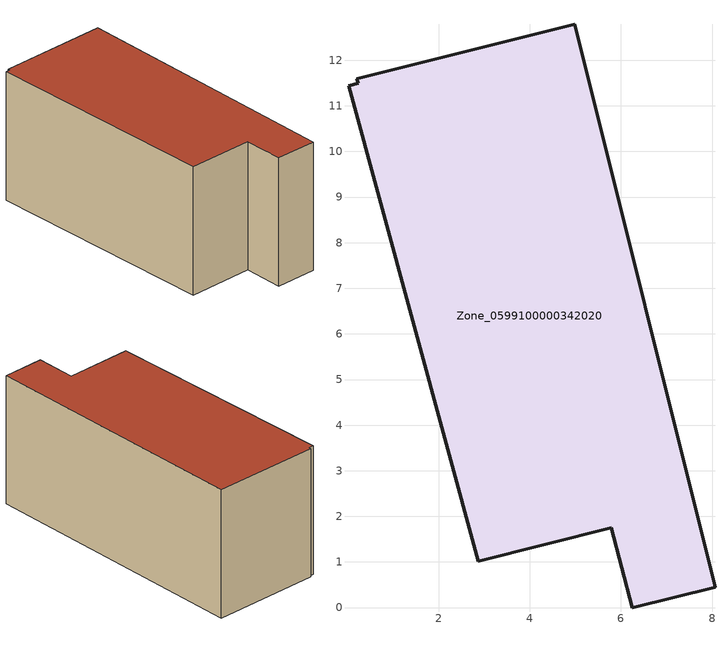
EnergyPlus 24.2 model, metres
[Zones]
Zone_0599100000342020
 floor ground (C_G): 6.24,0 5.79,1.75 2.87,1.02 0.03,11.45 0.23,11.5 0.21,11.59 4.98,12.79 8.06,0.45 z0
 wall outside (C_F): 5.79,1.75 6.24,0 8.06,0.45 4.98,12.79 0.21,11.59 0.23,11.5 0.03,11.45 2.87,1.02 5.79,1.75 z0:5.94
 roof outside (C_R): 0.23,11.5 0.03,11.45 2.87,1.02 5.79,1.75 6.24,0 8.06,0.45 4.98,12.79 0.21,11.59 z5.94
[BUILDING]
Pand.0599100000342020: North Axis=0; Terrain=City; Loads Convergence Tolerance Value=0.04; Temperature Convergence Tolerance Value=0.4; Solar Distribution=FullExterior; Maximum Number of Warmup Days=25; Minimum Number of Warmup Days=1
[Site:Location]
Rotterdam.The.Hague.AP_ZH_NLD Design_Conditions: Latitude=51.96; Longitude=4.45; Time Zone=1; Elevation=-4.5
[SITE:GROUNDTEMPERATURE:BUILDINGSURFACE]
18, 18, 18, 18, 18, 18, 18, 18, 18, 18, 18, 18
[MATERIAL] Thermal Absorptance=0.9; Solar Absorptance=0.7; Visible Absorptance=0.7
Name | Roughness | Thickness | Conductivity | Density | Specific Heat
G.TI.1992-2005 | MediumSmooth | 0.15 | 0.06 | 540 | 1210
F.TI.1992-2005 | Rough | 0.3 | 0.12 | 1920 | 840
R.TI.1992-2005 | MediumRough | 0.2 | 0.08 | 1500 | 1000
[CONSTRUCTION]
C_G: G.TI.1992-2005
C_F: F.TI.1992-2005
C_R: R.TI.1992-2005
[ZONE]
Zone_0599100000342020: Type=1; Multiplier=1; Ceiling Height=Autocalculate; Volume=Autocalculate; Floor Area=autocalculate; Part of Total Floor Area=Yes
[ZONEINFILTRATION:DESIGNFLOWRATE]
Infil_Zone_0599100000342020: Zone or ZoneList or Space or SpaceList=Zone_0599100000342020; Schedule=AlwaysOn; Design Flow Rate Calculation Method=Flow/Area; Flow Rate per Floor Area=0.0015; Constant Term Coefficient=1; Temperature Term Coefficient=0; Velocity Term Coefficient=0; Velocity Squared Term Coefficient=0
[HVACTEMPLATE:ZONE:IDEALLOADSAIRSYSTEM]
Zone_0599100000342020: Maximum Heating Supply Air Temperature=50; Minimum Cooling Supply Air Temperature=13; Maximum Heating Supply Air Humidity Ratio=0.0156; Minimum Cooling Supply Air Humidity Ratio=0.0077; Heating Limit=NoLimit; Cooling Limit=NoLimit; Dehumidification Control Type=ConstantSensibleHeatRatio; Cooling Sensible Heat Ratio=0.7; Dehumidification Setpoint=60; Humidification Control Type=None; Humidification Setpoint=30; Outdoor Air Method=None; Outdoor Air Flow Rate per Person=0.00944; Outdoor Air Flow Rate per Zone Floor Area=0; Outdoor Air Flow Rate per Zone=0; Demand Controlled Ventilation Type=None; Outdoor Air Economizer Type=NoEconomizer; Heat Recovery Type=None; Sensible Heat Recovery Effectiveness=0.7; Latent Heat Recovery Effectiveness=0.65
[ZONECONTROL:THERMOSTAT]
ThermostatControl_Zone_0599100000342020: Zone or ZoneList=Zone_0599100000342020; Control Type Schedule=DualSetpointControlType; Control 1=Thermostat_Zone_0599100000342020; Temperature Difference Between Cutout And Setpoint=0
[THERMOSTATSETPOINT:DUALSETPOINT]
Thermostat_Zone_0599100000342020: Heating Setpoint Temperature Schedule=HeatingSetpoint_Zone_0599100000342020; Cooling Setpoint Temperature Schedule=CoolingSetpoint_Zone_0599100000342020
[SCHEDULE:COMPACT]
HeatingSetpoint_Zone_0599100000342020: Through: 12/31, For: AllDays, Until: 24:00, 21
CoolingSetpoint_Zone_0599100000342020: Through: 12/31, For: AllDays, Until: 24:00, 24
DualSetpointControlType: Through: 12/31, For: AllDays, Until: 24:00, 4
AlwaysOn: Through: 12/31, For: AllDays, Until: 24:00, 1
